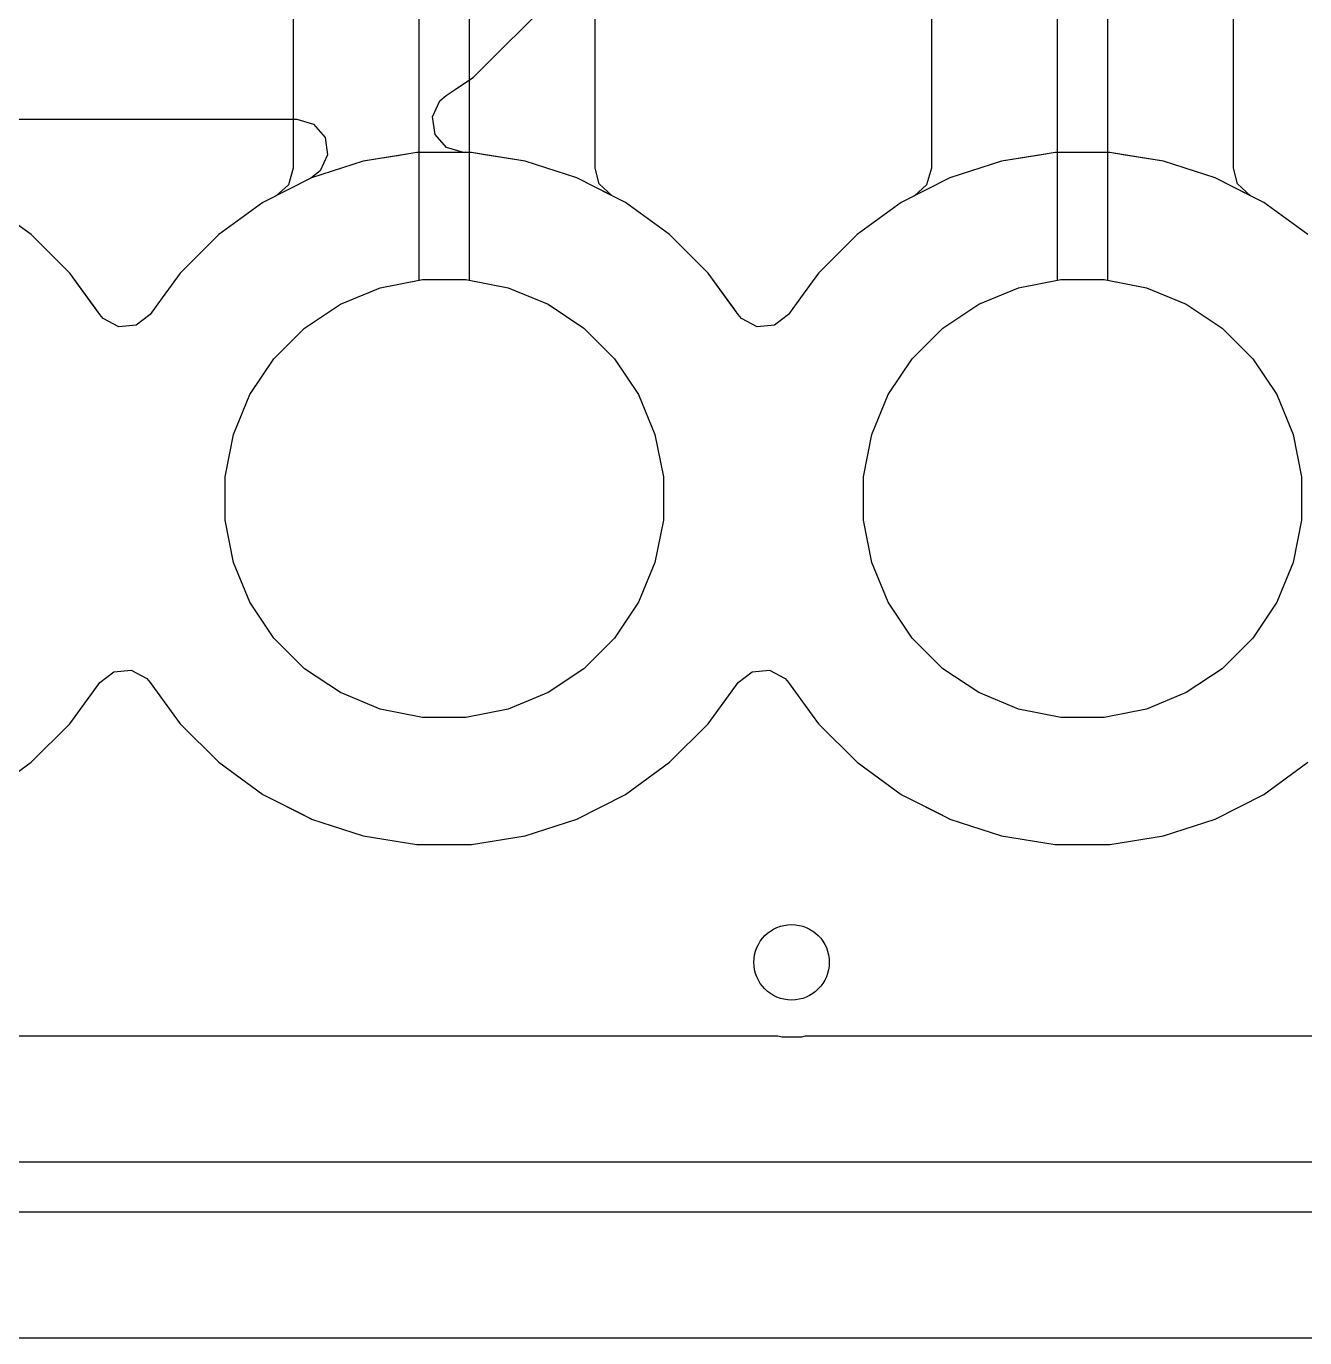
# Model space of a CAD drawing. Header units: inches. Extents: x 6.57 to 9.79, y -8.72 to -3.17.
# Drawn here: x 9.0731 to 9.2734, y -8.0355 to -7.8299 of the extents above; entities that cross this region are included whole.
import ezdxf

# ---------------------------------------------------------------- set-up
doc = ezdxf.new("R2010")
doc.units = ezdxf.units.IN
doc.header["$MEASUREMENT"] = 0
doc.layers.add('In2.Cu', color=33, linetype='CONTINUOUS', true_color=0xce7d2c)

msp = doc.modelspace()

# ---------------------------------------------------------------- linework, layer by layer
at = {"layer": 'In2.Cu', "linetype": 'CONTINUOUS'}
for p, q in [((9.14252, -7.71464), (9.14252, -7.86971)), ((9.13465, -7.86971), (9.13465, -7.71627)), ((9.16222, -7.85216), (9.16222, -7.71815)), ((9.11494, -7.72646), (9.11494, -7.85216)), ((9.14319, -7.83791), (9.17539, -7.80572)), ((9.23465, -7.86971), (9.23465, -7.81878)), ((9.24252, -7.81961), (9.24252, -7.86971)), ((9.21494, -7.82234), (9.21494, -7.85216)), ((9.26222, -7.85216), (9.26222, -7.82301)), ((9.14029, -7.83985), (9.14319, -7.83791)), ((9.13888, -7.84079), (9.14029, -7.83985)), ((9.13677, -7.84416), (9.13791, -7.84165)), ((9.13791, -7.84165), (9.13888, -7.84079)), ((9.06168, -7.84451), (9.11549, -7.84451)), ((9.11549, -7.84451), (9.11813, -7.84528)), ((9.13716, -7.84688), (9.13677, -7.84416)), ((9.11813, -7.84528), (9.11993, -7.84736)), ((9.11993, -7.84736), (9.12032, -7.85008)), ((9.13896, -7.84896), (9.13716, -7.84688)), ((9.12032, -7.85008), (9.11918, -7.85259)), ((9.13272, -7.84998), (9.12589, -7.85107)), ((9.13151, -7.85018), (9.12589, -7.85107)), ((9.13432, -7.84973), (9.13151, -7.85018)), ((9.13432, -7.84973), (9.13272, -7.84998)), ((9.14285, -7.84973), (9.13432, -7.84973)), ((9.14285, -7.84973), (9.13432, -7.84973)), ((9.1416, -7.84973), (9.13896, -7.84896)), ((9.14285, -7.84973), (9.1416, -7.84973)), ((9.14444, -7.84998), (9.14285, -7.84973)), ((9.14496, -7.85007), (9.14285, -7.84973)), ((9.14444, -7.84998), (9.14285, -7.84973)), ((9.15128, -7.85107), (9.14444, -7.84998)), ((9.15128, -7.85107), (9.14444, -7.84998)), ((9.15128, -7.85107), (9.14496, -7.85007)), ((9.23272, -7.84998), (9.22589, -7.85107)), ((9.23272, -7.84998), (9.22589, -7.85107)), ((9.23151, -7.85018), (9.22589, -7.85107)), ((9.23432, -7.84973), (9.23151, -7.85018)), ((9.23432, -7.84973), (9.23272, -7.84998)), ((9.23432, -7.84973), (9.23272, -7.84998)), ((9.24285, -7.84973), (9.23432, -7.84973)), ((9.24285, -7.84973), (9.23432, -7.84973)), ((9.24285, -7.84973), (9.23432, -7.84973)), ((9.24444, -7.84998), (9.24285, -7.84973)), ((9.24496, -7.85007), (9.24285, -7.84973)), ((9.24444, -7.84998), (9.24285, -7.84973)), ((9.25128, -7.85107), (9.24444, -7.84998)), ((9.25128, -7.85107), (9.24444, -7.84998)), ((9.25128, -7.85107), (9.24496, -7.85007)), ((9.11494, -7.85216), (9.11417, -7.8548)), ((9.11918, -7.85259), (9.1177, -7.85374)), ((9.12589, -7.85107), (9.11778, -7.8537)), ((9.12589, -7.85107), (9.11778, -7.8537)), ((9.12589, -7.85107), (9.12589, -7.85107)), ((9.12589, -7.85107), (9.12589, -7.85107)), ((9.15939, -7.8537), (9.15128, -7.85107)), ((9.15939, -7.8537), (9.15128, -7.85107)), ((9.15939, -7.8537), (9.15128, -7.85107)), ((9.16289, -7.85462), (9.16222, -7.85216)), ((9.21494, -7.85216), (9.21417, -7.8548)), ((9.22589, -7.85107), (9.21778, -7.8537)), ((9.22589, -7.85107), (9.21778, -7.8537)), ((9.22589, -7.85107), (9.21778, -7.8537)), ((9.22589, -7.85107), (9.22589, -7.85107)), ((9.22589, -7.85107), (9.22589, -7.85107)), ((9.22589, -7.85107), (9.22589, -7.85107)), ((9.25939, -7.8537), (9.25128, -7.85107)), ((9.25939, -7.8537), (9.25128, -7.85107)), ((9.25939, -7.8537), (9.25128, -7.85107)), ((9.26289, -7.85462), (9.26222, -7.85216)), ((9.11778, -7.8537), (9.11017, -7.85758)), ((9.11778, -7.8537), (9.11017, -7.85758)), ((9.1177, -7.85374), (9.11017, -7.85758)), ((9.16264, -7.85536), (9.15939, -7.8537)), ((9.16471, -7.85642), (9.15939, -7.8537)), ((9.16264, -7.85536), (9.15939, -7.8537)), ((9.16489, -7.85651), (9.16289, -7.85462)), ((9.21778, -7.8537), (9.21017, -7.85758)), ((9.21778, -7.8537), (9.21017, -7.85758)), ((9.21778, -7.8537), (9.21017, -7.85758)), ((9.26264, -7.85536), (9.25939, -7.8537)), ((9.26471, -7.85642), (9.25939, -7.8537)), ((9.26264, -7.85536), (9.25939, -7.8537)), ((9.26489, -7.85651), (9.26289, -7.85462)), ((9.11228, -7.85651), (9.11017, -7.85758)), ((9.11417, -7.8548), (9.11228, -7.85651)), ((9.16699, -7.85758), (9.16264, -7.85536)), ((9.16699, -7.85758), (9.16264, -7.85536)), ((9.16699, -7.85758), (9.16471, -7.85642)), ((9.16699, -7.85758), (9.16489, -7.85651)), ((9.21228, -7.85651), (9.21017, -7.85758)), ((9.21417, -7.8548), (9.21228, -7.85651)), ((9.26699, -7.85758), (9.26264, -7.85536)), ((9.26699, -7.85758), (9.26264, -7.85536)), ((9.26699, -7.85758), (9.26471, -7.85642)), ((9.26699, -7.85758), (9.26489, -7.85651)), ((9.07389, -7.86259), (9.06699, -7.85758)), ((9.07389, -7.86259), (9.06699, -7.85758)), ((9.07389, -7.86259), (9.06699, -7.85758)), ((9.07389, -7.86259), (9.06699, -7.85758)), ((9.11017, -7.85758), (9.10327, -7.86259)), ((9.11017, -7.85758), (9.10327, -7.86259)), ((9.11017, -7.85758), (9.10327, -7.86259)), ((9.11017, -7.85758), (9.10327, -7.86259)), ((9.17389, -7.86259), (9.16699, -7.85758)), ((9.17389, -7.86259), (9.16699, -7.85758)), ((9.17389, -7.86259), (9.16699, -7.85758)), ((9.17389, -7.86259), (9.16699, -7.85758)), ((9.16699, -7.85758), (9.16699, -7.85758)), ((9.16699, -7.85758), (9.16699, -7.85758)), ((9.21017, -7.85758), (9.20327, -7.86259)), ((9.21017, -7.85758), (9.20327, -7.86259)), ((9.21017, -7.85758), (9.20327, -7.86259)), ((9.21017, -7.85758), (9.20327, -7.86259)), ((9.27389, -7.86259), (9.26699, -7.85758)), ((9.27389, -7.86259), (9.26699, -7.85758)), ((9.27389, -7.86259), (9.26699, -7.85758)), ((9.27389, -7.86259), (9.26699, -7.85758)), ((9.26699, -7.85758), (9.26699, -7.85758)), ((9.26699, -7.85758), (9.26699, -7.85758)), ((9.07993, -7.86862), (9.07389, -7.86259)), ((9.07993, -7.86862), (9.07389, -7.86259)), ((9.07993, -7.86862), (9.07389, -7.86259)), ((9.07993, -7.86862), (9.07389, -7.86259)), ((9.10327, -7.86259), (9.09724, -7.86862)), ((9.10327, -7.86259), (9.09724, -7.86862)), ((9.10327, -7.86259), (9.09724, -7.86862)), ((9.10327, -7.86259), (9.09724, -7.86862)), ((9.17993, -7.86862), (9.17389, -7.86259)), ((9.17993, -7.86862), (9.17389, -7.86259)), ((9.17993, -7.86862), (9.17389, -7.86259)), ((9.17993, -7.86862), (9.17389, -7.86259)), ((9.20327, -7.86259), (9.19724, -7.86862)), ((9.20327, -7.86259), (9.19724, -7.86862)), ((9.20327, -7.86259), (9.19724, -7.86862)), ((9.20327, -7.86259), (9.19724, -7.86862)), ((9.08373, -7.87386), (9.07993, -7.86862)), ((9.08373, -7.87386), (9.07993, -7.86862)), ((9.08351, -7.87355), (9.07993, -7.86862)), ((9.08373, -7.87386), (9.07993, -7.86862)), ((9.09724, -7.86862), (9.09442, -7.87251)), ((9.09724, -7.86862), (9.09442, -7.87251)), ((9.09724, -7.86862), (9.09442, -7.87251)), ((9.09724, -7.86862), (9.09442, -7.87251)), ((9.09724, -7.86862), (9.09724, -7.86862)), ((9.09724, -7.86862), (9.09724, -7.86862)), ((9.09724, -7.86862), (9.09724, -7.86862)), ((9.09724, -7.86862), (9.09724, -7.86862)), ((9.09724, -7.86862), (9.09724, -7.86862)), ((9.09724, -7.86862), (9.09724, -7.86862)), ((9.09724, -7.86862), (9.09724, -7.86862)), ((9.09724, -7.86862), (9.09724, -7.86862)), ((9.18373, -7.87386), (9.17993, -7.86862)), ((9.18373, -7.87386), (9.17993, -7.86862)), ((9.18351, -7.87355), (9.17993, -7.86862)), ((9.18373, -7.87386), (9.17993, -7.86862)), ((9.19724, -7.86862), (9.19442, -7.87251)), ((9.19724, -7.86862), (9.19442, -7.87251)), ((9.19724, -7.86862), (9.19442, -7.87251)), ((9.19724, -7.86862), (9.19442, -7.87251)), ((9.19724, -7.86862), (9.19724, -7.86862)), ((9.19724, -7.86862), (9.19724, -7.86862)), ((9.19724, -7.86862), (9.19724, -7.86862)), ((9.19724, -7.86862), (9.19724, -7.86862)), ((9.19724, -7.86862), (9.19724, -7.86862)), ((9.19724, -7.86862), (9.19724, -7.86862)), ((9.19724, -7.86862), (9.19724, -7.86862)), ((9.19724, -7.86862), (9.19724, -7.86862)), ((9.12232, -7.87351), (9.12857, -7.87092)), ((9.12232, -7.87351), (9.12857, -7.87092)), ((9.12232, -7.87351), (9.12857, -7.87092)), ((9.12232, -7.87351), (9.12857, -7.87092)), ((9.12857, -7.87092), (9.1352, -7.8696)), ((9.12857, -7.87092), (9.1352, -7.8696)), ((9.12857, -7.87092), (9.1352, -7.8696)), ((9.12857, -7.87092), (9.13465, -7.86971)), ((9.1352, -7.8696), (9.14196, -7.8696)), ((9.1352, -7.8696), (9.14196, -7.8696)), ((9.1352, -7.8696), (9.14196, -7.8696)), ((9.14196, -7.8696), (9.1486, -7.87092)), ((9.14196, -7.8696), (9.1486, -7.87092)), ((9.14196, -7.8696), (9.1486, -7.87092)), ((9.14252, -7.86971), (9.1486, -7.87092)), ((9.1486, -7.87092), (9.15485, -7.87351)), ((9.1486, -7.87092), (9.15485, -7.87351)), ((9.1486, -7.87092), (9.15485, -7.87351)), ((9.1486, -7.87092), (9.15485, -7.87351)), ((9.22232, -7.87351), (9.22857, -7.87092)), ((9.22232, -7.87351), (9.22857, -7.87092)), ((9.22232, -7.87351), (9.22857, -7.87092)), ((9.22232, -7.87351), (9.22857, -7.87092)), ((9.22857, -7.87092), (9.2352, -7.8696)), ((9.22857, -7.87092), (9.2352, -7.8696)), ((9.22857, -7.87092), (9.2352, -7.8696)), ((9.22857, -7.87092), (9.23465, -7.86971)), ((9.2352, -7.8696), (9.24196, -7.8696)), ((9.2352, -7.8696), (9.24196, -7.8696)), ((9.2352, -7.8696), (9.24196, -7.8696)), ((9.24196, -7.8696), (9.2486, -7.87092)), ((9.24196, -7.8696), (9.2486, -7.87092)), ((9.24196, -7.8696), (9.2486, -7.87092)), ((9.24252, -7.86971), (9.2486, -7.87092)), ((9.2486, -7.87092), (9.25485, -7.87351)), ((9.2486, -7.87092), (9.25485, -7.87351)), ((9.2486, -7.87092), (9.25485, -7.87351)), ((9.2486, -7.87092), (9.25485, -7.87351)), ((9.09442, -7.87251), (9.09253, -7.8751)), ((9.09442, -7.87251), (9.09253, -7.8751)), ((9.09442, -7.87251), (9.09253, -7.8751)), ((9.09442, -7.87251), (9.09253, -7.8751)), ((9.19442, -7.87251), (9.19253, -7.8751)), ((9.19442, -7.87251), (9.19253, -7.8751)), ((9.19442, -7.87251), (9.19253, -7.8751)), ((9.19442, -7.87251), (9.19253, -7.8751)), ((9.08463, -7.8751), (9.08351, -7.87355)), ((9.08463, -7.8751), (9.08373, -7.87386)), ((9.08463, -7.8751), (9.08373, -7.87386)), ((9.08463, -7.8751), (9.08373, -7.87386)), ((9.08518, -7.87573), (9.08463, -7.8751)), ((9.08518, -7.87573), (9.08463, -7.8751)), ((9.08518, -7.87573), (9.08463, -7.8751)), ((9.08518, -7.87573), (9.08463, -7.8751)), ((9.09253, -7.8751), (9.09035, -7.87678)), ((9.09253, -7.8751), (9.09035, -7.87678)), ((9.09253, -7.8751), (9.09035, -7.87678)), ((9.09253, -7.8751), (9.09035, -7.87678)), ((9.1167, -7.87727), (9.12232, -7.87351)), ((9.1167, -7.87727), (9.12232, -7.87351)), ((9.1167, -7.87727), (9.12232, -7.87351)), ((9.1167, -7.87727), (9.12232, -7.87351)), ((9.15485, -7.87351), (9.16047, -7.87727)), ((9.15485, -7.87351), (9.16047, -7.87727)), ((9.15485, -7.87351), (9.16047, -7.87727)), ((9.15485, -7.87351), (9.16047, -7.87727)), ((9.18463, -7.8751), (9.18351, -7.87355)), ((9.18463, -7.8751), (9.18373, -7.87386)), ((9.18463, -7.8751), (9.18373, -7.87386)), ((9.18463, -7.8751), (9.18373, -7.87386)), ((9.18518, -7.87573), (9.18463, -7.8751)), ((9.18518, -7.87573), (9.18463, -7.8751)), ((9.18518, -7.87573), (9.18463, -7.8751)), ((9.18518, -7.87573), (9.18463, -7.8751)), ((9.19253, -7.8751), (9.19035, -7.87678)), ((9.19253, -7.8751), (9.19035, -7.87678)), ((9.19253, -7.8751), (9.19035, -7.87678)), ((9.19253, -7.8751), (9.19035, -7.87678)), ((9.2167, -7.87727), (9.22232, -7.87351)), ((9.2167, -7.87727), (9.22232, -7.87351)), ((9.2167, -7.87727), (9.22232, -7.87351)), ((9.2167, -7.87727), (9.22232, -7.87351)), ((9.25485, -7.87351), (9.26047, -7.87727)), ((9.25485, -7.87351), (9.26047, -7.87727)), ((9.25485, -7.87351), (9.26047, -7.87727)), ((9.25485, -7.87351), (9.26047, -7.87727)), ((9.08761, -7.87702), (9.08518, -7.87573)), ((9.08761, -7.87702), (9.08518, -7.87573)), ((9.08761, -7.87702), (9.08518, -7.87573)), ((9.08761, -7.87702), (9.08518, -7.87573)), ((9.09035, -7.87678), (9.08761, -7.87702)), ((9.09035, -7.87678), (9.08761, -7.87702)), ((9.09035, -7.87678), (9.08761, -7.87702)), ((9.09035, -7.87678), (9.08761, -7.87702)), ((9.11191, -7.88205), (9.1167, -7.87727)), ((9.11191, -7.88205), (9.1167, -7.87727)), ((9.11191, -7.88205), (9.1167, -7.87727)), ((9.11191, -7.88205), (9.1167, -7.87727)), ((9.16047, -7.87727), (9.16525, -7.88205)), ((9.16047, -7.87727), (9.16525, -7.88205)), ((9.16047, -7.87727), (9.16525, -7.88205)), ((9.16047, -7.87727), (9.16525, -7.88205)), ((9.18761, -7.87702), (9.18518, -7.87573)), ((9.18761, -7.87702), (9.18518, -7.87573)), ((9.18761, -7.87702), (9.18518, -7.87573)), ((9.18761, -7.87702), (9.18518, -7.87573)), ((9.19035, -7.87678), (9.18761, -7.87702)), ((9.19035, -7.87678), (9.18761, -7.87702)), ((9.19035, -7.87678), (9.18761, -7.87702)), ((9.19035, -7.87678), (9.18761, -7.87702)), ((9.21191, -7.88205), (9.2167, -7.87727)), ((9.21191, -7.88205), (9.2167, -7.87727)), ((9.21191, -7.88205), (9.2167, -7.87727)), ((9.21191, -7.88205), (9.2167, -7.87727)), ((9.26047, -7.87727), (9.26525, -7.88205)), ((9.26047, -7.87727), (9.26525, -7.88205)), ((9.26047, -7.87727), (9.26525, -7.88205)), ((9.26047, -7.87727), (9.26525, -7.88205)), ((9.10816, -7.88767), (9.11191, -7.88205)), ((9.10816, -7.88767), (9.11191, -7.88205)), ((9.10816, -7.88767), (9.11191, -7.88205)), ((9.10816, -7.88767), (9.11191, -7.88205)), ((9.16525, -7.88205), (9.16901, -7.88767)), ((9.16525, -7.88205), (9.16901, -7.88767)), ((9.16525, -7.88205), (9.16901, -7.88767)), ((9.16525, -7.88205), (9.16901, -7.88767)), ((9.20816, -7.88767), (9.21191, -7.88205)), ((9.20816, -7.88767), (9.21191, -7.88205)), ((9.20816, -7.88767), (9.21191, -7.88205)), ((9.20816, -7.88767), (9.21191, -7.88205)), ((9.26525, -7.88205), (9.26901, -7.88767)), ((9.26525, -7.88205), (9.26901, -7.88767)), ((9.26525, -7.88205), (9.26901, -7.88767)), ((9.26525, -7.88205), (9.26901, -7.88767)), ((9.10557, -7.89392), (9.10816, -7.88767)), ((9.10557, -7.89392), (9.10816, -7.88767)), ((9.10557, -7.89392), (9.10816, -7.88767)), ((9.10557, -7.89392), (9.10816, -7.88767)), ((9.16901, -7.88767), (9.1716, -7.89392)), ((9.16901, -7.88767), (9.1716, -7.89392)), ((9.16901, -7.88767), (9.1716, -7.89392)), ((9.16901, -7.88767), (9.1716, -7.89392)), ((9.20557, -7.89392), (9.20816, -7.88767)), ((9.20557, -7.89392), (9.20816, -7.88767)), ((9.20557, -7.89392), (9.20816, -7.88767)), ((9.20557, -7.89392), (9.20816, -7.88767)), ((9.26901, -7.88767), (9.2716, -7.89392)), ((9.26901, -7.88767), (9.2716, -7.89392)), ((9.26901, -7.88767), (9.2716, -7.89392)), ((9.26901, -7.88767), (9.2716, -7.89392)), ((9.10425, -7.90056), (9.10557, -7.89392)), ((9.10425, -7.90056), (9.10557, -7.89392)), ((9.10425, -7.90056), (9.10557, -7.89392)), ((9.10425, -7.90056), (9.10557, -7.89392)), ((9.1716, -7.89392), (9.17292, -7.90056)), ((9.1716, -7.89392), (9.17292, -7.90056)), ((9.1716, -7.89392), (9.17292, -7.90056)), ((9.1716, -7.89392), (9.17292, -7.90056)), ((9.20425, -7.90056), (9.20557, -7.89392)), ((9.20425, -7.90056), (9.20557, -7.89392)), ((9.20425, -7.90056), (9.20557, -7.89392)), ((9.20425, -7.90056), (9.20557, -7.89392)), ((9.2716, -7.89392), (9.27292, -7.90056)), ((9.2716, -7.89392), (9.27292, -7.90056)), ((9.2716, -7.89392), (9.27292, -7.90056)), ((9.2716, -7.89392), (9.27292, -7.90056)), ((9.10425, -7.90732), (9.10425, -7.90056)), ((9.10425, -7.90732), (9.10425, -7.90056)), ((9.10425, -7.90732), (9.10425, -7.90056)), ((9.10425, -7.90732), (9.10425, -7.90056)), ((9.17292, -7.90056), (9.17292, -7.90732)), ((9.17292, -7.90056), (9.17292, -7.90732)), ((9.17292, -7.90056), (9.17292, -7.90732)), ((9.17292, -7.90056), (9.17292, -7.90732)), ((9.20425, -7.90732), (9.20425, -7.90056)), ((9.20425, -7.90732), (9.20425, -7.90056)), ((9.20425, -7.90732), (9.20425, -7.90056)), ((9.20425, -7.90732), (9.20425, -7.90056)), ((9.27292, -7.90056), (9.27292, -7.90732)), ((9.27292, -7.90056), (9.27292, -7.90732)), ((9.27292, -7.90056), (9.27292, -7.90732)), ((9.27292, -7.90056), (9.27292, -7.90732)), ((9.10557, -7.91395), (9.10425, -7.90732)), ((9.10557, -7.91395), (9.10425, -7.90732)), ((9.10557, -7.91395), (9.10425, -7.90732)), ((9.10557, -7.91395), (9.10425, -7.90732)), ((9.17292, -7.90732), (9.1716, -7.91395)), ((9.17292, -7.90732), (9.1716, -7.91395)), ((9.17292, -7.90732), (9.1716, -7.91395)), ((9.17292, -7.90732), (9.1716, -7.91395)), ((9.20557, -7.91395), (9.20425, -7.90732)), ((9.20557, -7.91395), (9.20425, -7.90732)), ((9.20557, -7.91395), (9.20425, -7.90732)), ((9.20557, -7.91395), (9.20425, -7.90732)), ((9.27292, -7.90732), (9.2716, -7.91395)), ((9.27292, -7.90732), (9.2716, -7.91395)), ((9.27292, -7.90732), (9.2716, -7.91395)), ((9.27292, -7.90732), (9.2716, -7.91395)), ((9.10816, -7.9202), (9.10557, -7.91395)), ((9.10816, -7.9202), (9.10557, -7.91395)), ((9.10816, -7.9202), (9.10557, -7.91395)), ((9.10816, -7.9202), (9.10557, -7.91395)), ((9.1716, -7.91395), (9.16901, -7.9202)), ((9.1716, -7.91395), (9.16901, -7.9202)), ((9.1716, -7.91395), (9.16901, -7.9202)), ((9.1716, -7.91395), (9.16901, -7.9202)), ((9.20816, -7.9202), (9.20557, -7.91395)), ((9.20816, -7.9202), (9.20557, -7.91395)), ((9.20816, -7.9202), (9.20557, -7.91395)), ((9.20816, -7.9202), (9.20557, -7.91395)), ((9.2716, -7.91395), (9.26901, -7.9202)), ((9.2716, -7.91395), (9.26901, -7.9202)), ((9.2716, -7.91395), (9.26901, -7.9202)), ((9.2716, -7.91395), (9.26901, -7.9202)), ((9.11191, -7.92582), (9.10816, -7.9202)), ((9.11191, -7.92582), (9.10816, -7.9202)), ((9.11191, -7.92582), (9.10816, -7.9202)), ((9.11191, -7.92582), (9.10816, -7.9202)), ((9.16901, -7.9202), (9.16525, -7.92582)), ((9.16901, -7.9202), (9.16525, -7.92582)), ((9.16901, -7.9202), (9.16525, -7.92582)), ((9.16901, -7.9202), (9.16525, -7.92582)), ((9.21191, -7.92582), (9.20816, -7.9202)), ((9.21191, -7.92582), (9.20816, -7.9202)), ((9.21191, -7.92582), (9.20816, -7.9202)), ((9.21191, -7.92582), (9.20816, -7.9202)), ((9.26901, -7.9202), (9.26525, -7.92582)), ((9.26901, -7.9202), (9.26525, -7.92582)), ((9.26901, -7.9202), (9.26525, -7.92582)), ((9.26901, -7.9202), (9.26525, -7.92582)), ((9.1167, -7.93061), (9.11191, -7.92582)), ((9.1167, -7.93061), (9.11191, -7.92582)), ((9.1167, -7.93061), (9.11191, -7.92582)), ((9.1167, -7.93061), (9.11191, -7.92582)), ((9.16525, -7.92582), (9.16047, -7.93061)), ((9.16525, -7.92582), (9.16047, -7.93061)), ((9.16525, -7.92582), (9.16047, -7.93061)), ((9.16525, -7.92582), (9.16047, -7.93061)), ((9.2167, -7.93061), (9.21191, -7.92582)), ((9.2167, -7.93061), (9.21191, -7.92582)), ((9.2167, -7.93061), (9.21191, -7.92582)), ((9.2167, -7.93061), (9.21191, -7.92582)), ((9.26525, -7.92582), (9.26047, -7.93061)), ((9.26525, -7.92582), (9.26047, -7.93061)), ((9.26525, -7.92582), (9.26047, -7.93061)), ((9.26525, -7.92582), (9.26047, -7.93061)), ((9.12232, -7.93436), (9.1167, -7.93061)), ((9.12232, -7.93436), (9.1167, -7.93061)), ((9.12232, -7.93436), (9.1167, -7.93061)), ((9.12232, -7.93436), (9.1167, -7.93061)), ((9.16047, -7.93061), (9.15485, -7.93436)), ((9.16047, -7.93061), (9.15485, -7.93436)), ((9.16047, -7.93061), (9.15485, -7.93436)), ((9.16047, -7.93061), (9.15485, -7.93436)), ((9.22232, -7.93436), (9.2167, -7.93061)), ((9.22232, -7.93436), (9.2167, -7.93061)), ((9.22232, -7.93436), (9.2167, -7.93061)), ((9.22232, -7.93436), (9.2167, -7.93061)), ((9.26047, -7.93061), (9.25485, -7.93436)), ((9.26047, -7.93061), (9.25485, -7.93436)), ((9.26047, -7.93061), (9.25485, -7.93436)), ((9.26047, -7.93061), (9.25485, -7.93436)), ((9.07993, -7.93925), (9.08463, -7.93277)), ((9.07993, -7.93925), (9.08463, -7.93277)), ((9.07993, -7.93925), (9.08463, -7.93277)), ((9.08412, -7.93348), (9.08463, -7.93277)), ((9.08463, -7.93277), (9.08681, -7.93109)), ((9.08463, -7.93277), (9.08681, -7.93109)), ((9.08463, -7.93277), (9.08681, -7.93109)), ((9.08463, -7.93277), (9.08681, -7.93109)), ((9.08681, -7.93109), (9.08955, -7.93086)), ((9.08681, -7.93109), (9.08955, -7.93086)), ((9.08681, -7.93109), (9.08955, -7.93086)), ((9.08681, -7.93109), (9.08955, -7.93086)), ((9.08955, -7.93086), (9.09199, -7.93214)), ((9.08955, -7.93086), (9.09199, -7.93214)), ((9.08955, -7.93086), (9.09199, -7.93214)), ((9.08955, -7.93086), (9.09199, -7.93214)), ((9.09199, -7.93214), (9.09253, -7.93277)), ((9.09199, -7.93214), (9.09253, -7.93277)), ((9.09199, -7.93214), (9.09253, -7.93277)), ((9.09199, -7.93214), (9.09253, -7.93277)), ((9.09253, -7.93277), (9.09623, -7.93787)), ((9.09253, -7.93277), (9.09623, -7.93787)), ((9.09253, -7.93277), (9.09623, -7.93787)), ((9.09253, -7.93277), (9.09623, -7.93787)), ((9.17993, -7.93925), (9.18463, -7.93277)), ((9.17993, -7.93925), (9.18463, -7.93277)), ((9.17993, -7.93925), (9.18463, -7.93277)), ((9.18412, -7.93348), (9.18463, -7.93277)), ((9.18463, -7.93277), (9.18681, -7.93109)), ((9.18463, -7.93277), (9.18681, -7.93109)), ((9.18463, -7.93277), (9.18681, -7.93109)), ((9.18463, -7.93277), (9.18681, -7.93109)), ((9.18681, -7.93109), (9.18955, -7.93086)), ((9.18681, -7.93109), (9.18955, -7.93086)), ((9.18681, -7.93109), (9.18955, -7.93086)), ((9.18681, -7.93109), (9.18955, -7.93086)), ((9.18955, -7.93086), (9.19199, -7.93214)), ((9.18955, -7.93086), (9.19199, -7.93214)), ((9.18955, -7.93086), (9.19199, -7.93214)), ((9.18955, -7.93086), (9.19199, -7.93214)), ((9.19199, -7.93214), (9.19253, -7.93277)), ((9.19199, -7.93214), (9.19253, -7.93277)), ((9.19199, -7.93214), (9.19253, -7.93277)), ((9.19199, -7.93214), (9.19253, -7.93277)), ((9.19253, -7.93277), (9.19623, -7.93787)), ((9.19253, -7.93277), (9.19623, -7.93787)), ((9.19253, -7.93277), (9.19623, -7.93787)), ((9.19253, -7.93277), (9.19623, -7.93787)), ((9.07993, -7.93925), (9.08412, -7.93348)), ((9.12857, -7.93695), (9.12232, -7.93436)), ((9.12857, -7.93695), (9.12232, -7.93436)), ((9.12857, -7.93695), (9.12232, -7.93436)), ((9.12857, -7.93695), (9.12232, -7.93436)), ((9.15485, -7.93436), (9.1486, -7.93695)), ((9.15485, -7.93436), (9.1486, -7.93695)), ((9.15485, -7.93436), (9.1486, -7.93695)), ((9.15485, -7.93436), (9.1486, -7.93695)), ((9.17993, -7.93925), (9.18412, -7.93348)), ((9.22857, -7.93695), (9.22232, -7.93436)), ((9.22857, -7.93695), (9.22232, -7.93436)), ((9.22857, -7.93695), (9.22232, -7.93436)), ((9.22857, -7.93695), (9.22232, -7.93436)), ((9.25485, -7.93436), (9.2486, -7.93695)), ((9.25485, -7.93436), (9.2486, -7.93695)), ((9.25485, -7.93436), (9.2486, -7.93695)), ((9.25485, -7.93436), (9.2486, -7.93695)), ((9.1352, -7.93827), (9.12857, -7.93695)), ((9.1352, -7.93827), (9.12857, -7.93695)), ((9.1352, -7.93827), (9.12857, -7.93695)), ((9.1352, -7.93827), (9.12857, -7.93695)), ((9.1486, -7.93695), (9.14196, -7.93827)), ((9.1486, -7.93695), (9.14196, -7.93827)), ((9.1486, -7.93695), (9.14196, -7.93827)), ((9.1486, -7.93695), (9.14196, -7.93827)), ((9.2352, -7.93827), (9.22857, -7.93695)), ((9.2352, -7.93827), (9.22857, -7.93695)), ((9.2352, -7.93827), (9.22857, -7.93695)), ((9.2352, -7.93827), (9.22857, -7.93695)), ((9.2486, -7.93695), (9.24196, -7.93827)), ((9.2486, -7.93695), (9.24196, -7.93827)), ((9.2486, -7.93695), (9.24196, -7.93827)), ((9.2486, -7.93695), (9.24196, -7.93827)), ((9.09623, -7.93787), (9.09724, -7.93925)), ((9.09623, -7.93787), (9.09724, -7.93925)), ((9.09623, -7.93787), (9.09724, -7.93925)), ((9.09623, -7.93787), (9.09724, -7.93925)), ((9.14196, -7.93827), (9.1352, -7.93827)), ((9.14196, -7.93827), (9.1352, -7.93827)), ((9.14196, -7.93827), (9.1352, -7.93827)), ((9.14196, -7.93827), (9.1352, -7.93827)), ((9.19623, -7.93787), (9.19724, -7.93925)), ((9.19623, -7.93787), (9.19724, -7.93925)), ((9.19623, -7.93787), (9.19724, -7.93925)), ((9.19623, -7.93787), (9.19724, -7.93925)), ((9.24196, -7.93827), (9.2352, -7.93827)), ((9.24196, -7.93827), (9.2352, -7.93827)), ((9.24196, -7.93827), (9.2352, -7.93827)), ((9.24196, -7.93827), (9.2352, -7.93827)), ((9.07389, -7.94528), (9.07993, -7.93925)), ((9.07389, -7.94528), (9.07993, -7.93925)), ((9.07389, -7.94528), (9.07993, -7.93925)), ((9.07389, -7.94528), (9.07993, -7.93925)), ((9.09724, -7.93925), (9.10327, -7.94528)), ((9.09724, -7.93925), (9.10327, -7.94528)), ((9.09724, -7.93925), (9.10327, -7.94528)), ((9.09724, -7.93925), (9.10327, -7.94528)), ((9.17389, -7.94528), (9.17993, -7.93925)), ((9.17389, -7.94528), (9.17993, -7.93925)), ((9.17389, -7.94528), (9.17993, -7.93925)), ((9.17389, -7.94528), (9.17993, -7.93925)), ((9.19724, -7.93925), (9.20327, -7.94528)), ((9.19724, -7.93925), (9.20327, -7.94528)), ((9.19724, -7.93925), (9.20327, -7.94528)), ((9.19724, -7.93925), (9.20327, -7.94528)), ((9.06699, -7.9503), (9.07389, -7.94528)), ((9.06699, -7.9503), (9.07389, -7.94528)), ((9.06699, -7.9503), (9.07389, -7.94528)), ((9.06699, -7.9503), (9.07389, -7.94528)), ((9.10327, -7.94528), (9.11017, -7.9503)), ((9.10327, -7.94528), (9.11017, -7.9503)), ((9.10327, -7.94528), (9.11017, -7.9503)), ((9.10327, -7.94528), (9.11017, -7.9503)), ((9.16699, -7.9503), (9.17389, -7.94528)), ((9.16699, -7.9503), (9.17389, -7.94528)), ((9.16699, -7.9503), (9.17389, -7.94528)), ((9.16699, -7.9503), (9.17389, -7.94528)), ((9.20327, -7.94528), (9.21017, -7.9503)), ((9.20327, -7.94528), (9.21017, -7.9503)), ((9.20327, -7.94528), (9.21017, -7.9503)), ((9.20327, -7.94528), (9.21017, -7.9503)), ((9.26699, -7.9503), (9.27389, -7.94528)), ((9.26699, -7.9503), (9.27389, -7.94528)), ((9.26699, -7.9503), (9.27389, -7.94528)), ((9.26699, -7.9503), (9.27389, -7.94528)), ((9.11017, -7.9503), (9.11774, -7.95415)), ((9.11017, -7.9503), (9.11632, -7.95343)), ((9.11017, -7.9503), (9.11774, -7.95415)), ((9.11017, -7.9503), (9.11774, -7.95415)), ((9.15939, -7.95417), (9.16699, -7.9503)), ((9.15939, -7.95417), (9.16699, -7.9503)), ((9.15939, -7.95417), (9.16699, -7.9503)), ((9.15939, -7.95417), (9.16699, -7.9503)), ((9.21017, -7.9503), (9.21774, -7.95415)), ((9.21017, -7.9503), (9.21632, -7.95343)), ((9.21017, -7.9503), (9.21774, -7.95415)), ((9.21017, -7.9503), (9.21774, -7.95415)), ((9.25939, -7.95417), (9.26699, -7.9503)), ((9.25939, -7.95417), (9.26699, -7.9503)), ((9.25939, -7.95417), (9.26699, -7.9503)), ((9.25939, -7.95417), (9.26699, -7.9503)), ((9.11632, -7.95343), (9.11778, -7.95417)), ((9.21632, -7.95343), (9.21778, -7.95417)), ((9.11774, -7.95415), (9.11778, -7.95417)), ((9.11774, -7.95415), (9.11778, -7.95417)), ((9.11774, -7.95415), (9.11778, -7.95417)), ((9.11778, -7.95417), (9.12589, -7.95681)), ((9.11778, -7.95417), (9.12589, -7.95681)), ((9.11778, -7.95417), (9.12589, -7.95681)), ((9.11778, -7.95417), (9.12589, -7.95681)), ((9.15128, -7.95681), (9.15939, -7.95417)), ((9.15128, -7.95681), (9.15939, -7.95417)), ((9.15128, -7.95681), (9.15939, -7.95417)), ((9.15128, -7.95681), (9.15939, -7.95417)), ((9.15939, -7.95417), (9.15939, -7.95417)), ((9.15939, -7.95417), (9.15939, -7.95417)), ((9.15939, -7.95417), (9.15939, -7.95417)), ((9.15939, -7.95417), (9.15939, -7.95417)), ((9.15939, -7.95417), (9.15939, -7.95417)), ((9.15939, -7.95417), (9.15939, -7.95417)), ((9.15939, -7.95417), (9.15939, -7.95417)), ((9.15939, -7.95417), (9.15939, -7.95417)), ((9.21774, -7.95415), (9.21778, -7.95417)), ((9.21774, -7.95415), (9.21778, -7.95417)), ((9.21774, -7.95415), (9.21778, -7.95417)), ((9.21778, -7.95417), (9.22589, -7.95681)), ((9.21778, -7.95417), (9.22589, -7.95681)), ((9.21778, -7.95417), (9.22589, -7.95681)), ((9.21778, -7.95417), (9.22589, -7.95681)), ((9.25128, -7.95681), (9.25939, -7.95417)), ((9.25128, -7.95681), (9.25939, -7.95417)), ((9.25128, -7.95681), (9.25939, -7.95417)), ((9.25128, -7.95681), (9.25939, -7.95417)), ((9.25939, -7.95417), (9.25939, -7.95417)), ((9.25939, -7.95417), (9.25939, -7.95417)), ((9.25939, -7.95417), (9.25939, -7.95417)), ((9.25939, -7.95417), (9.25939, -7.95417)), ((9.25939, -7.95417), (9.25939, -7.95417)), ((9.25939, -7.95417), (9.25939, -7.95417)), ((9.25939, -7.95417), (9.25939, -7.95417)), ((9.25939, -7.95417), (9.25939, -7.95417)), ((9.12589, -7.95681), (9.12589, -7.95681)), ((9.12589, -7.95681), (9.12589, -7.95681)), ((9.12589, -7.95681), (9.13432, -7.95814)), ((9.12589, -7.95681), (9.12589, -7.95681)), ((9.12589, -7.95681), (9.12589, -7.95681)), ((9.12589, -7.95681), (9.13432, -7.95814)), ((9.12589, -7.95681), (9.12589, -7.95681)), ((9.12589, -7.95681), (9.12589, -7.95681)), ((9.12589, -7.95681), (9.13432, -7.95814)), ((9.12589, -7.95681), (9.12589, -7.95681)), ((9.12589, -7.95681), (9.12589, -7.95681)), ((9.12589, -7.95681), (9.13432, -7.95814)), ((9.14285, -7.95814), (9.15128, -7.95681)), ((9.14285, -7.95814), (9.15128, -7.95681)), ((9.14285, -7.95814), (9.15128, -7.95681)), ((9.14285, -7.95814), (9.15128, -7.95681)), ((9.15128, -7.95681), (9.15128, -7.95681)), ((9.15128, -7.95681), (9.15128, -7.95681)), ((9.15128, -7.95681), (9.15128, -7.95681)), ((9.15128, -7.95681), (9.15128, -7.95681)), ((9.15128, -7.95681), (9.15128, -7.95681)), ((9.15128, -7.95681), (9.15128, -7.95681)), ((9.15128, -7.95681), (9.15128, -7.95681)), ((9.15128, -7.95681), (9.15128, -7.95681)), ((9.22589, -7.95681), (9.22589, -7.95681)), ((9.22589, -7.95681), (9.22589, -7.95681)), ((9.22589, -7.95681), (9.23432, -7.95814)), ((9.22589, -7.95681), (9.22589, -7.95681)), ((9.22589, -7.95681), (9.22589, -7.95681)), ((9.22589, -7.95681), (9.23432, -7.95814)), ((9.22589, -7.95681), (9.22589, -7.95681)), ((9.22589, -7.95681), (9.22589, -7.95681)), ((9.22589, -7.95681), (9.23432, -7.95814)), ((9.22589, -7.95681), (9.22589, -7.95681)), ((9.22589, -7.95681), (9.22589, -7.95681)), ((9.22589, -7.95681), (9.23432, -7.95814)), ((9.24285, -7.95814), (9.25128, -7.95681)), ((9.24285, -7.95814), (9.25128, -7.95681)), ((9.24285, -7.95814), (9.25128, -7.95681)), ((9.24285, -7.95814), (9.25128, -7.95681)), ((9.25128, -7.95681), (9.25128, -7.95681)), ((9.25128, -7.95681), (9.25128, -7.95681)), ((9.25128, -7.95681), (9.25128, -7.95681)), ((9.25128, -7.95681), (9.25128, -7.95681)), ((9.25128, -7.95681), (9.25128, -7.95681)), ((9.25128, -7.95681), (9.25128, -7.95681)), ((9.25128, -7.95681), (9.25128, -7.95681)), ((9.25128, -7.95681), (9.25128, -7.95681)), ((9.13432, -7.95814), (9.13432, -7.95814)), ((9.13432, -7.95814), (9.14285, -7.95814)), ((9.13432, -7.95814), (9.13432, -7.95814)), ((9.13432, -7.95814), (9.14285, -7.95814)), ((9.13432, -7.95814), (9.13432, -7.95814)), ((9.13432, -7.95814), (9.14285, -7.95814)), ((9.13432, -7.95814), (9.13432, -7.95814)), ((9.13432, -7.95814), (9.14285, -7.95814)), ((9.14285, -7.95814), (9.14285, -7.95814)), ((9.14285, -7.95814), (9.14285, -7.95814)), ((9.14285, -7.95814), (9.14285, -7.95814)), ((9.14285, -7.95814), (9.14285, -7.95814)), ((9.23432, -7.95814), (9.23432, -7.95814)), ((9.23432, -7.95814), (9.24285, -7.95814)), ((9.23432, -7.95814), (9.23432, -7.95814)), ((9.23432, -7.95814), (9.24285, -7.95814)), ((9.23432, -7.95814), (9.23432, -7.95814)), ((9.23432, -7.95814), (9.24285, -7.95814)), ((9.23432, -7.95814), (9.23432, -7.95814)), ((9.23432, -7.95814), (9.24285, -7.95814)), ((9.24285, -7.95814), (9.24285, -7.95814)), ((9.24285, -7.95814), (9.24285, -7.95814)), ((9.24285, -7.95814), (9.24285, -7.95814)), ((9.24285, -7.95814), (9.24285, -7.95814)), ((9.19088, -7.98817), (8.80235, -7.98817)), ((9.19146, -7.98833), (9.19088, -7.98817)), ((9.19455, -7.98833), (9.19146, -7.98833)), ((9.19513, -7.98817), (9.19455, -7.98833)), ((9.41889, -7.98817), (9.19513, -7.98817)), ((8.7906, -8.00787), (9.42908, -8.00787)), ((9.43071, -8.01575), (8.7906, -8.01575)), ((8.80235, -8.03545), (9.4273, -8.03545))]:
    msp.add_line(p, q, dxfattribs=at)
at = {"layer": 'In2.Cu'}
msp.add_circle((9.19301, -7.97662), 0.00591, dxfattribs=at)
msp.add_circle((9.19301, -7.97662), 0.00591, dxfattribs=at)
msp.add_circle((9.19301, -7.97662), 0.00591, dxfattribs=at)
msp.add_circle((9.19301, -7.97662), 0.00591, dxfattribs=at)

doc.saveas('drawing.dxf')
